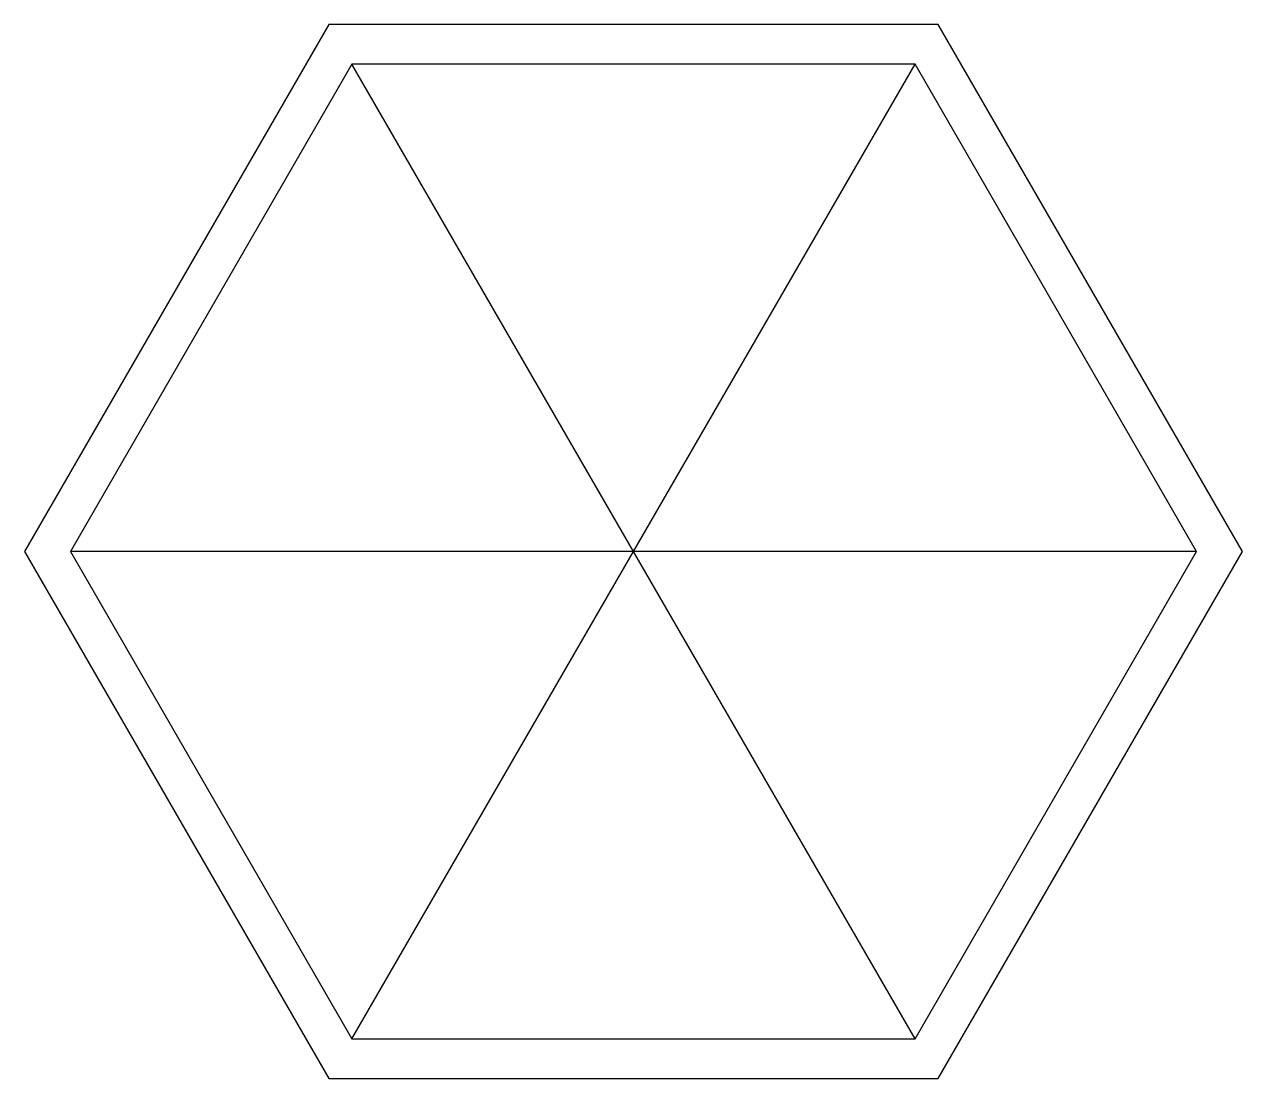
# Model space of a CAD drawing. Header units: millimetres. Extents: x -92 to 92, y -79 to 79.
import ezdxf

# ---------------------------------------------------------------- set-up
doc = ezdxf.new("R2010")
doc.units = ezdxf.units.MM
doc.layers.get('0').update_dxf_attribs({"linetype": 'CONTINUOUS'})

msp = doc.modelspace()

# ---------------------------------------------------------------- linework, layer by layer
for p, q in [((42.42, -73.47), (-42.42, 73.47)), ((84.83, 0), (42.42, 73.47)), ((84.83, 0), (-84.83, 0)), ((42.42, -73.47), (84.83, 0)), ((-42.42, -73.47), (42.42, -73.47))]:
    msp.add_line(p, q)
for points in [[(-45.88, 79.47), (-91.76, 0), (-45.88, -79.47), (45.88, -79.47), (91.76, 0), (45.88, 79.47)], [(-84.83, 0), (-42.42, -73.47), (42.42, 73.47), (-42.42, 73.47)]]:
    msp.add_lwpolyline(points, close=True)
msp.add_point((0, 0))

doc.saveas('drawing.dxf')
